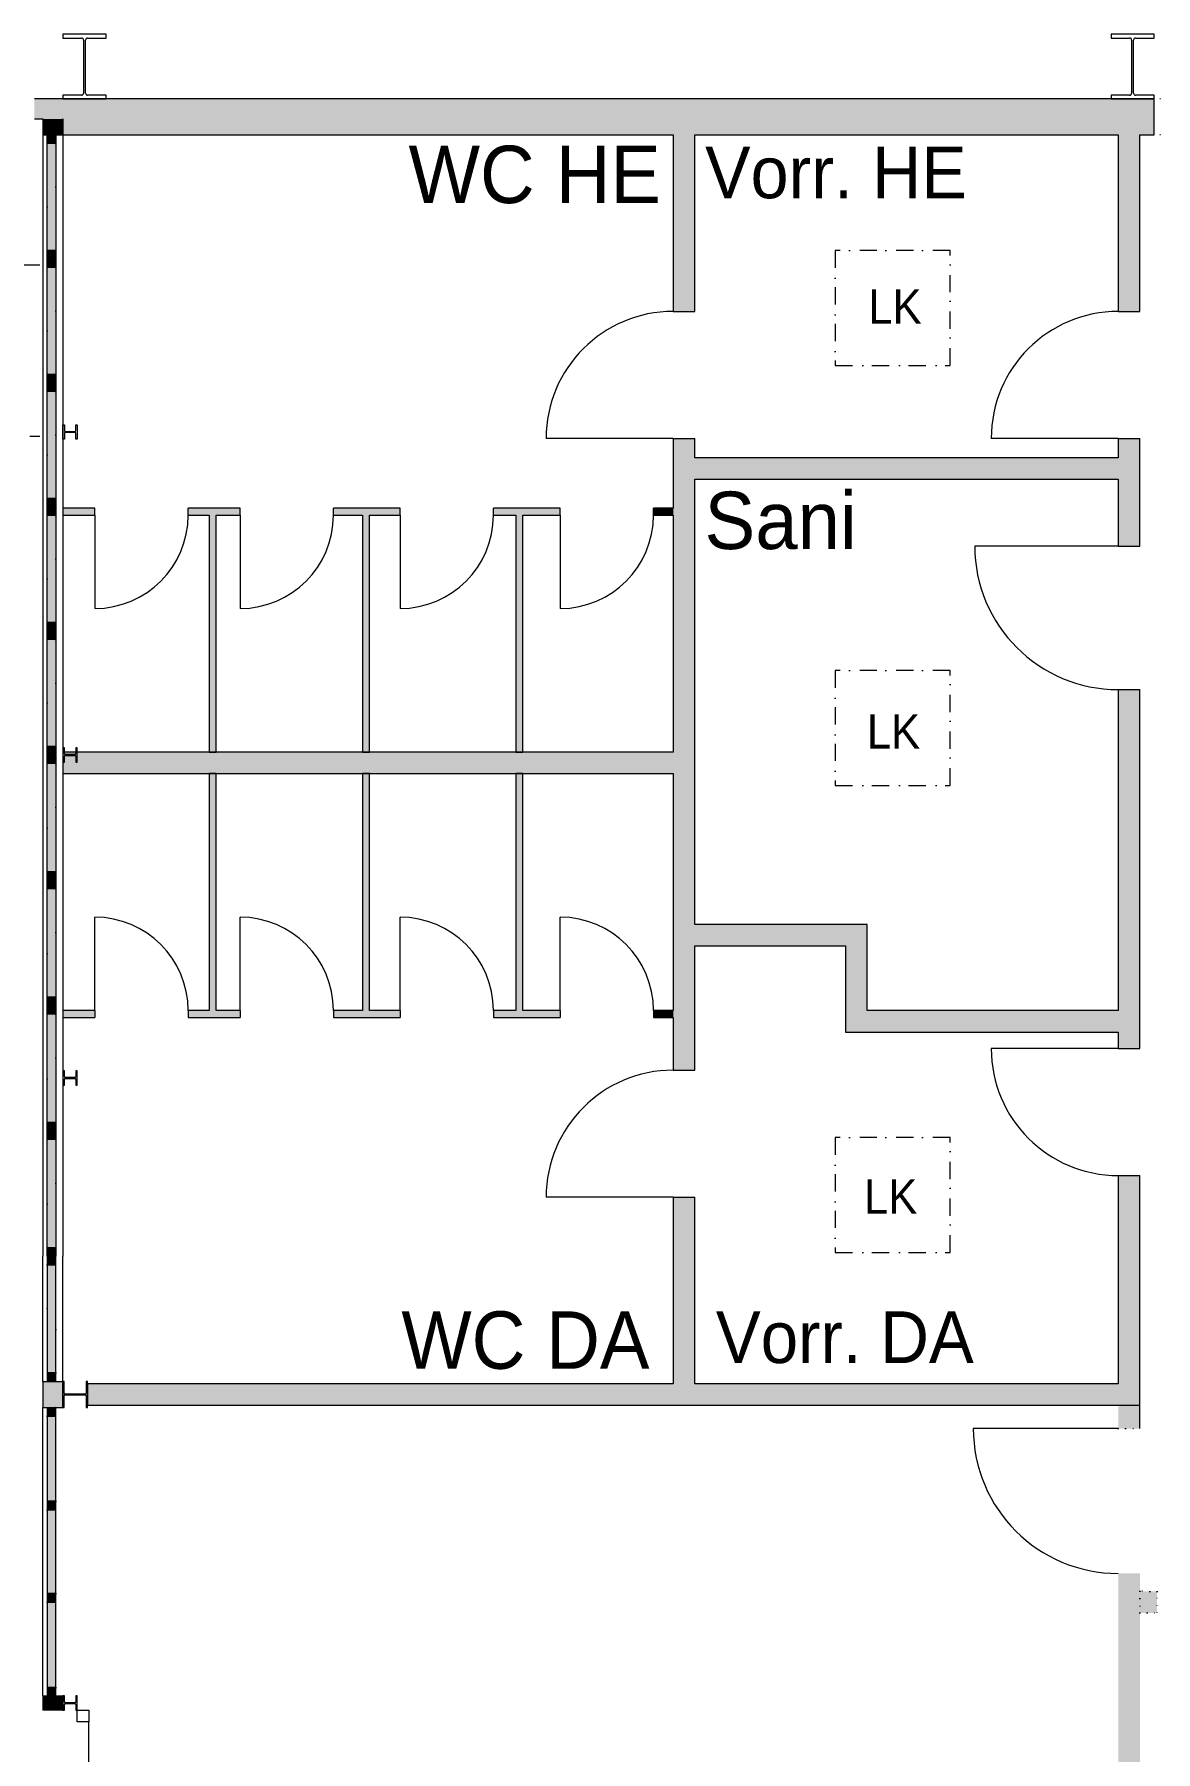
# Model space of a CAD drawing. Header units: inches. Extents: x 57357 to 155319, y 32663 to 109116.
# Drawn here: x 64598 to 72407, y 61645 to 73608 of the extents above; entities that cross this region are included whole.
import ezdxf

# ---------------------------------------------------------------- set-up
doc = ezdxf.new("R2010")
doc.units = ezdxf.units.IN
doc.header["$LTSCALE"] = 300
doc.header["$MEASUREMENT"] = 0
for name, pattern in [('Achse', [0.47, 0.01, -0.16, 0.3]), ('Standardmuster', [0]), ('Strichpunktlinie', [0.85, 0.4, -0.24, 0.01, -0.2]), ('Wipeout_Contour', [1.01, 0.01, -1])]:
    doc.linetypes.add(name, pattern=pattern)
doc.layers.add('Grundebene', color=7, linetype='Continuous')
doc.styles.add('ARIAL', font='arial.ttf', dxfattribs={"height": 0.2})

# ---------------------------------------------------------------- blocks, each defined once
blk = doc.blocks.new('Color_Area-C46')
at = {"layer": 'Grundebene', "true_color": 0xffffff, "transparency": 33554687}
blk.add_hatch(color=7, dxfattribs=at).paths.add_polyline_path([(64687, 62033), (64747, 62033), (64747, 62093), (64687, 62093)], flags=0)
at = {"layer": 'Grundebene', "color": 18, "linetype": 'Wipeout_Contour', "lineweight": 13, "true_color": 0x000000}
for p, q in [((64747, 62093), (64687, 62093)), ((64687, 62093), (64687, 62033)), ((64747, 62033), (64747, 62093)), ((64687, 62033), (64747, 62033))]:
    blk.add_line(p, q, dxfattribs=at)
blk = doc.blocks.new('Color_Area-C4C')
at = {"layer": 'Grundebene', "true_color": 0xffffff, "transparency": 33554687}
blk.add_hatch(color=7, dxfattribs=at).paths.add_polyline_path([(64747, 64043), (64687, 64043), (64687, 63983), (64747, 63983)], flags=0)
at = {"layer": 'Grundebene', "color": 18, "linetype": 'Wipeout_Contour', "lineweight": 13, "true_color": 0x000000}
for p, q in [((64747, 64043), (64687, 64043)), ((64687, 64043), (64687, 63983)), ((64747, 63983), (64747, 64043)), ((64687, 63983), (64747, 63983))]:
    blk.add_line(p, q, dxfattribs=at)
blk = doc.blocks.new('Color_Area-C52')
at = {"layer": 'Grundebene', "true_color": 0xffffff, "transparency": 33554687}
blk.add_hatch(color=7, dxfattribs=at).paths.add_polyline_path([(64687, 62686), (64687, 62093), (64747, 62093), (64747, 62686)], flags=0)
at = {"layer": 'Grundebene', "color": 18, "linetype": 'Wipeout_Contour', "lineweight": 13, "true_color": 0x000000}
for p, q in [((64687, 62686), (64687, 62093)), ((64747, 62686), (64687, 62686)), ((64747, 62093), (64747, 62686)), ((64687, 62093), (64747, 62093))]:
    blk.add_line(p, q, dxfattribs=at)
blk = doc.blocks.new('Color_Area-C58')
at = {"layer": 'Grundebene', "true_color": 0xffffff, "transparency": 33554687}
blk.add_hatch(color=7, dxfattribs=at).paths.add_polyline_path([(64687, 62716), (64687, 62686), (64747, 62686), (64747, 62716)], flags=0)
at = {"layer": 'Grundebene', "color": 18, "linetype": 'Wipeout_Contour', "lineweight": 13, "true_color": 0x000000}
for p, q in [((64687, 62716), (64687, 62686)), ((64747, 62716), (64687, 62716)), ((64687, 62686), (64747, 62686)), ((64747, 62686), (64747, 62716))]:
    blk.add_line(p, q, dxfattribs=at)
blk = doc.blocks.new('Color_Area-C5E')
at = {"layer": 'Grundebene', "true_color": 0xffffff, "transparency": 33554687}
blk.add_hatch(color=7, dxfattribs=at).paths.add_polyline_path([(64687, 63329), (64687, 62746), (64747, 62746), (64747, 63329)], flags=0)
at = {"layer": 'Grundebene', "color": 18, "linetype": 'Wipeout_Contour', "lineweight": 13, "true_color": 0x000000}
for p, q in [((64687, 63329), (64687, 62746)), ((64747, 63329), (64687, 63329)), ((64747, 62746), (64747, 63329)), ((64687, 62746), (64747, 62746))]:
    blk.add_line(p, q, dxfattribs=at)
blk = doc.blocks.new('Color_Area-C64')
at = {"layer": 'Grundebene', "true_color": 0xffffff, "transparency": 33554687}
blk.add_hatch(color=7, dxfattribs=at).paths.add_polyline_path([(64687, 62746), (64687, 62716), (64747, 62716), (64747, 62746)], flags=0)
at = {"layer": 'Grundebene', "color": 18, "linetype": 'Wipeout_Contour', "lineweight": 13, "true_color": 0x000000}
for p, q in [((64687, 62746), (64687, 62716)), ((64747, 62746), (64687, 62746)), ((64687, 62716), (64747, 62716)), ((64747, 62716), (64747, 62746))]:
    blk.add_line(p, q, dxfattribs=at)
blk = doc.blocks.new('Color_Area-C6A')
at = {"layer": 'Grundebene', "true_color": 0xffffff, "transparency": 33554687}
blk.add_hatch(color=7, dxfattribs=at).paths.add_polyline_path([(64687, 63359), (64687, 63329), (64747, 63329), (64747, 63359)], flags=0)
at = {"layer": 'Grundebene', "color": 18, "linetype": 'Wipeout_Contour', "lineweight": 13, "true_color": 0x000000}
for p, q in [((64687, 63359), (64687, 63329)), ((64747, 63359), (64687, 63359)), ((64687, 63329), (64747, 63329)), ((64747, 63329), (64747, 63359))]:
    blk.add_line(p, q, dxfattribs=at)
blk = doc.blocks.new('Color_Area-C70')
at = {"layer": 'Grundebene', "true_color": 0xffffff, "transparency": 33554687}
blk.add_hatch(color=7, dxfattribs=at).paths.add_polyline_path([(64687, 63983), (64687, 63389), (64747, 63389), (64747, 63983)], flags=0)
at = {"layer": 'Grundebene', "color": 18, "linetype": 'Wipeout_Contour', "lineweight": 13, "true_color": 0x000000}
for p, q in [((64687, 63983), (64687, 63389)), ((64747, 63983), (64687, 63983)), ((64747, 63389), (64747, 63983)), ((64687, 63389), (64747, 63389))]:
    blk.add_line(p, q, dxfattribs=at)
blk = doc.blocks.new('Color_Area-C76')
at = {"layer": 'Grundebene', "true_color": 0xffffff, "transparency": 33554687}
blk.add_hatch(color=7, dxfattribs=at).paths.add_polyline_path([(64687, 63389), (64687, 63359), (64747, 63359), (64747, 63389)], flags=0)
at = {"layer": 'Grundebene', "color": 18, "linetype": 'Wipeout_Contour', "lineweight": 13, "true_color": 0x000000}
for p, q in [((64687, 63389), (64687, 63359)), ((64747, 63389), (64687, 63389)), ((64687, 63359), (64747, 63359)), ((64747, 63359), (64747, 63389))]:
    blk.add_line(p, q, dxfattribs=at)
blk = doc.blocks.new('Color_Area-C9C')
at = {"layer": 'Grundebene', "true_color": 0xffffff, "transparency": 33554687}
blk.add_hatch(color=7, dxfattribs=at).paths.add_polyline_path([(64687, 72908), (64747, 72908), (64747, 72848), (64687, 72848)], flags=0)
at = {"layer": 'Grundebene', "color": 18, "linetype": 'Wipeout_Contour', "lineweight": 13, "true_color": 0x000000}
for p, q in [((64687, 72908), (64747, 72908)), ((64687, 72848), (64687, 72908)), ((64747, 72908), (64747, 72848)), ((64747, 72848), (64687, 72848))]:
    blk.add_line(p, q, dxfattribs=at)
blk = doc.blocks.new('Color_Area-CA2')
at = {"layer": 'Grundebene', "true_color": 0xffffff, "transparency": 33554687}
blk.add_hatch(color=7, dxfattribs=at).paths.add_polyline_path([(64747, 72044), (64687, 72044), (64687, 72104), (64747, 72104)], flags=0)
at = {"layer": 'Grundebene', "color": 18, "linetype": 'Wipeout_Contour', "lineweight": 13, "true_color": 0x000000}
for p, q in [((64687, 72044), (64687, 72104)), ((64687, 72104), (64747, 72104)), ((64747, 72044), (64687, 72044)), ((64747, 72104), (64747, 72044))]:
    blk.add_line(p, q, dxfattribs=at)
blk = doc.blocks.new('Color_Area-CA8')
at = {"layer": 'Grundebene', "true_color": 0xffffff, "transparency": 33554687}
blk.add_hatch(color=7, dxfattribs=at).paths.add_polyline_path([(64687, 72104), (64687, 72848), (64747, 72848), (64747, 72104)], flags=0)
at = {"layer": 'Grundebene', "color": 18, "linetype": 'Wipeout_Contour', "lineweight": 13, "true_color": 0x000000}
for p, q in [((64687, 72104), (64687, 72848)), ((64687, 72848), (64747, 72848)), ((64747, 72848), (64747, 72104)), ((64747, 72104), (64687, 72104))]:
    blk.add_line(p, q, dxfattribs=at)
blk = doc.blocks.new('Color_Area-CBA')
at = {"layer": 'Grundebene', "true_color": 0xffffff, "transparency": 33554687}
blk.add_hatch(color=7, dxfattribs=at).paths.add_polyline_path([(64687, 72044), (64747, 72044), (64747, 71984), (64687, 71984)], flags=0)
at = {"layer": 'Grundebene', "color": 18, "linetype": 'Wipeout_Contour', "lineweight": 13, "true_color": 0x000000}
for p, q in [((64687, 72044), (64747, 72044)), ((64687, 71984), (64687, 72044)), ((64747, 72044), (64747, 71984)), ((64747, 71984), (64687, 71984))]:
    blk.add_line(p, q, dxfattribs=at)
blk = doc.blocks.new('Color_Area-CC0')
at = {"layer": 'Grundebene', "true_color": 0xffffff, "transparency": 33554687}
blk.add_hatch(color=7, dxfattribs=at).paths.add_polyline_path([(64747, 71180), (64687, 71180), (64687, 71240), (64747, 71240)], flags=0)
at = {"layer": 'Grundebene', "color": 18, "linetype": 'Wipeout_Contour', "lineweight": 13, "true_color": 0x000000}
for p, q in [((64687, 71180), (64687, 71240)), ((64687, 71240), (64747, 71240)), ((64747, 71180), (64687, 71180)), ((64747, 71240), (64747, 71180))]:
    blk.add_line(p, q, dxfattribs=at)
blk = doc.blocks.new('Color_Area-CC6')
at = {"layer": 'Grundebene', "true_color": 0xffffff, "transparency": 33554687}
blk.add_hatch(color=7, dxfattribs=at).paths.add_polyline_path([(64687, 71240), (64687, 71984), (64747, 71984), (64747, 71240)], flags=0)
at = {"layer": 'Grundebene', "color": 18, "linetype": 'Wipeout_Contour', "lineweight": 13, "true_color": 0x000000}
for p, q in [((64687, 71240), (64687, 71984)), ((64687, 71984), (64747, 71984)), ((64747, 71984), (64747, 71240)), ((64747, 71240), (64687, 71240))]:
    blk.add_line(p, q, dxfattribs=at)
blk = doc.blocks.new('Color_Area-CD8')
at = {"layer": 'Grundebene', "true_color": 0xffffff, "transparency": 33554687}
blk.add_hatch(color=7, dxfattribs=at).paths.add_polyline_path([(64687, 71180), (64747, 71180), (64747, 71120), (64687, 71120)], flags=0)
at = {"layer": 'Grundebene', "color": 18, "linetype": 'Wipeout_Contour', "lineweight": 13, "true_color": 0x000000}
for p, q in [((64687, 71180), (64747, 71180)), ((64687, 71120), (64687, 71180)), ((64747, 71180), (64747, 71120)), ((64747, 71120), (64687, 71120))]:
    blk.add_line(p, q, dxfattribs=at)
blk = doc.blocks.new('Color_Area-CDE')
at = {"layer": 'Grundebene', "true_color": 0xffffff, "transparency": 33554687}
blk.add_hatch(color=7, dxfattribs=at).paths.add_polyline_path([(64747, 70316), (64687, 70316), (64687, 70376), (64747, 70376)], flags=0)
at = {"layer": 'Grundebene', "color": 18, "linetype": 'Wipeout_Contour', "lineweight": 13, "true_color": 0x000000}
for p, q in [((64687, 70316), (64687, 70376)), ((64687, 70376), (64747, 70376)), ((64747, 70376), (64747, 70316)), ((64747, 70316), (64687, 70316))]:
    blk.add_line(p, q, dxfattribs=at)
blk = doc.blocks.new('Color_Area-CE4')
at = {"layer": 'Grundebene', "true_color": 0xffffff, "transparency": 33554687}
blk.add_hatch(color=7, dxfattribs=at).paths.add_polyline_path([(64687, 70376), (64687, 71120), (64747, 71120), (64747, 70376)], flags=0)
at = {"layer": 'Grundebene', "color": 18, "linetype": 'Wipeout_Contour', "lineweight": 13, "true_color": 0x000000}
for p, q in [((64687, 70376), (64687, 71120)), ((64687, 71120), (64747, 71120)), ((64747, 71120), (64747, 70376)), ((64747, 70376), (64687, 70376))]:
    blk.add_line(p, q, dxfattribs=at)
blk = doc.blocks.new('Color_Area-CF6')
at = {"layer": 'Grundebene', "true_color": 0xffffff, "transparency": 33554687}
blk.add_hatch(color=7, dxfattribs=at).paths.add_polyline_path([(64687, 70316), (64747, 70316), (64747, 70256), (64687, 70256)], flags=0)
at = {"layer": 'Grundebene', "color": 18, "linetype": 'Wipeout_Contour', "lineweight": 13, "true_color": 0x000000}
for p, q in [((64687, 70316), (64747, 70316)), ((64687, 70256), (64687, 70316)), ((64747, 70256), (64687, 70256)), ((64747, 70316), (64747, 70256))]:
    blk.add_line(p, q, dxfattribs=at)
blk = doc.blocks.new('Color_Area-CFC')
at = {"layer": 'Grundebene', "true_color": 0xffffff, "transparency": 33554687}
blk.add_hatch(color=7, dxfattribs=at).paths.add_polyline_path([(64747, 69452), (64687, 69452), (64687, 69512), (64747, 69512)], flags=0)
at = {"layer": 'Grundebene', "color": 18, "linetype": 'Wipeout_Contour', "lineweight": 13, "true_color": 0x000000}
for p, q in [((64687, 69452), (64687, 69512)), ((64687, 69512), (64747, 69512)), ((64747, 69512), (64747, 69452)), ((64747, 69452), (64687, 69452))]:
    blk.add_line(p, q, dxfattribs=at)
blk = doc.blocks.new('Color_Area-D02')
at = {"layer": 'Grundebene', "true_color": 0xffffff, "transparency": 33554687}
blk.add_hatch(color=7, dxfattribs=at).paths.add_polyline_path([(64687, 69512), (64687, 70256), (64747, 70256), (64747, 69512)], flags=0)
at = {"layer": 'Grundebene', "color": 18, "linetype": 'Wipeout_Contour', "lineweight": 13, "true_color": 0x000000}
for p, q in [((64687, 69512), (64687, 70256)), ((64687, 70256), (64747, 70256)), ((64747, 70256), (64747, 69512)), ((64747, 69512), (64687, 69512))]:
    blk.add_line(p, q, dxfattribs=at)
blk = doc.blocks.new('Color_Area-D14')
at = {"layer": 'Grundebene', "true_color": 0xffffff, "transparency": 33554687}
blk.add_hatch(color=7, dxfattribs=at).paths.add_polyline_path([(64687, 69452), (64747, 69452), (64747, 69392), (64687, 69392)], flags=0)
at = {"layer": 'Grundebene', "color": 18, "linetype": 'Wipeout_Contour', "lineweight": 13, "true_color": 0x000000}
for p, q in [((64687, 69452), (64747, 69452)), ((64687, 69392), (64687, 69452)), ((64747, 69392), (64687, 69392)), ((64747, 69452), (64747, 69392))]:
    blk.add_line(p, q, dxfattribs=at)
blk = doc.blocks.new('Color_Area-D1A')
at = {"layer": 'Grundebene', "true_color": 0xffffff, "transparency": 33554687}
blk.add_hatch(color=7, dxfattribs=at).paths.add_polyline_path([(64747, 68588), (64687, 68588), (64687, 68648), (64747, 68648)], flags=0)
at = {"layer": 'Grundebene', "color": 18, "linetype": 'Wipeout_Contour', "lineweight": 13, "true_color": 0x000000}
for p, q in [((64687, 68588), (64687, 68648)), ((64687, 68648), (64747, 68648)), ((64747, 68588), (64687, 68588)), ((64747, 68648), (64747, 68588))]:
    blk.add_line(p, q, dxfattribs=at)
blk = doc.blocks.new('Color_Area-D20')
at = {"layer": 'Grundebene', "true_color": 0xffffff, "transparency": 33554687}
blk.add_hatch(color=7, dxfattribs=at).paths.add_polyline_path([(64687, 68648), (64687, 69392), (64747, 69392), (64747, 68648)], flags=0)
at = {"layer": 'Grundebene', "color": 18, "linetype": 'Wipeout_Contour', "lineweight": 13, "true_color": 0x000000}
for p, q in [((64687, 68648), (64687, 69392)), ((64687, 69392), (64747, 69392)), ((64747, 69392), (64747, 68648)), ((64747, 68648), (64687, 68648))]:
    blk.add_line(p, q, dxfattribs=at)
blk = doc.blocks.new('Color_Area-D32')
at = {"layer": 'Grundebene', "true_color": 0xffffff, "transparency": 33554687}
blk.add_hatch(color=7, dxfattribs=at).paths.add_polyline_path([(64687, 68588), (64747, 68588), (64747, 68528), (64687, 68528)], flags=0)
at = {"layer": 'Grundebene', "color": 18, "linetype": 'Wipeout_Contour', "lineweight": 13, "true_color": 0x000000}
for p, q in [((64687, 68588), (64747, 68588)), ((64687, 68528), (64687, 68588)), ((64747, 68588), (64747, 68528)), ((64747, 68528), (64687, 68528))]:
    blk.add_line(p, q, dxfattribs=at)
blk = doc.blocks.new('Color_Area-D38')
at = {"layer": 'Grundebene', "true_color": 0xffffff, "transparency": 33554687}
blk.add_hatch(color=7, dxfattribs=at).paths.add_polyline_path([(64747, 67715), (64687, 67715), (64687, 67775), (64747, 67775)], flags=0)
at = {"layer": 'Grundebene', "color": 18, "linetype": 'Wipeout_Contour', "lineweight": 13, "true_color": 0x000000}
for p, q in [((64687, 67715), (64687, 67775)), ((64687, 67775), (64747, 67775)), ((64747, 67715), (64687, 67715)), ((64747, 67775), (64747, 67715))]:
    blk.add_line(p, q, dxfattribs=at)
blk = doc.blocks.new('Color_Area-D3E')
at = {"layer": 'Grundebene', "true_color": 0xffffff, "transparency": 33554687}
blk.add_hatch(color=7, dxfattribs=at).paths.add_polyline_path([(64687, 67775), (64687, 68528), (64747, 68528), (64747, 67775)], flags=0)
at = {"layer": 'Grundebene', "color": 18, "linetype": 'Wipeout_Contour', "lineweight": 13, "true_color": 0x000000}
for p, q in [((64687, 67775), (64687, 68528)), ((64687, 68528), (64747, 68528)), ((64747, 68528), (64747, 67775)), ((64747, 67775), (64687, 67775))]:
    blk.add_line(p, q, dxfattribs=at)
blk = doc.blocks.new('Color_Area-D50')
at = {"layer": 'Grundebene', "true_color": 0xffffff, "transparency": 33554687}
blk.add_hatch(color=7, dxfattribs=at).paths.add_polyline_path([(64687, 67715), (64747, 67715), (64747, 67655), (64687, 67655)], flags=0)
at = {"layer": 'Grundebene', "color": 18, "linetype": 'Wipeout_Contour', "lineweight": 13, "true_color": 0x000000}
for p, q in [((64687, 67715), (64747, 67715)), ((64687, 67655), (64687, 67715)), ((64747, 67715), (64747, 67655)), ((64747, 67655), (64687, 67655))]:
    blk.add_line(p, q, dxfattribs=at)
blk = doc.blocks.new('Color_Area-D56')
at = {"layer": 'Grundebene', "true_color": 0xffffff, "transparency": 33554687}
blk.add_hatch(color=7, dxfattribs=at).paths.add_polyline_path([(64747, 66842), (64687, 66842), (64687, 66902), (64747, 66902)], flags=0)
at = {"layer": 'Grundebene', "color": 18, "linetype": 'Wipeout_Contour', "lineweight": 13, "true_color": 0x000000}
for p, q in [((64687, 66842), (64687, 66902)), ((64687, 66902), (64747, 66902)), ((64747, 66902), (64747, 66842)), ((64747, 66842), (64687, 66842))]:
    blk.add_line(p, q, dxfattribs=at)
blk = doc.blocks.new('Color_Area-D5C')
at = {"layer": 'Grundebene', "true_color": 0xffffff, "transparency": 33554687}
blk.add_hatch(color=7, dxfattribs=at).paths.add_polyline_path([(64687, 66902), (64687, 67655), (64747, 67655), (64747, 66902)], flags=0)
at = {"layer": 'Grundebene', "color": 18, "linetype": 'Wipeout_Contour', "lineweight": 13, "true_color": 0x000000}
for p, q in [((64687, 66902), (64687, 67655)), ((64687, 67655), (64747, 67655)), ((64747, 67655), (64747, 66902)), ((64747, 66902), (64687, 66902))]:
    blk.add_line(p, q, dxfattribs=at)
blk = doc.blocks.new('Color_Area-D6E')
at = {"layer": 'Grundebene', "true_color": 0xffffff, "transparency": 33554687}
blk.add_hatch(color=7, dxfattribs=at).paths.add_polyline_path([(64687, 66842), (64747, 66842), (64747, 66782), (64687, 66782)], flags=0)
at = {"layer": 'Grundebene', "color": 18, "linetype": 'Wipeout_Contour', "lineweight": 13, "true_color": 0x000000}
for p, q in [((64687, 66842), (64747, 66842)), ((64687, 66782), (64687, 66842)), ((64747, 66782), (64687, 66782)), ((64747, 66842), (64747, 66782))]:
    blk.add_line(p, q, dxfattribs=at)
blk = doc.blocks.new('Color_Area-D74')
at = {"layer": 'Grundebene', "true_color": 0xffffff, "transparency": 33554687}
blk.add_hatch(color=7, dxfattribs=at).paths.add_polyline_path([(64747, 65969), (64687, 65969), (64687, 66029), (64747, 66029)], flags=0)
at = {"layer": 'Grundebene', "color": 18, "linetype": 'Wipeout_Contour', "lineweight": 13, "true_color": 0x000000}
for p, q in [((64687, 65969), (64687, 66029)), ((64687, 66029), (64747, 66029)), ((64747, 65969), (64687, 65969)), ((64747, 66029), (64747, 65969))]:
    blk.add_line(p, q, dxfattribs=at)
blk = doc.blocks.new('Color_Area-D7A')
at = {"layer": 'Grundebene', "true_color": 0xffffff, "transparency": 33554687}
blk.add_hatch(color=7, dxfattribs=at).paths.add_polyline_path([(64687, 66029), (64687, 66782), (64747, 66782), (64747, 66029)], flags=0)
at = {"layer": 'Grundebene', "color": 18, "linetype": 'Wipeout_Contour', "lineweight": 13, "true_color": 0x000000}
for p, q in [((64687, 66029), (64687, 66782)), ((64687, 66782), (64747, 66782)), ((64747, 66782), (64747, 66029)), ((64747, 66029), (64687, 66029))]:
    blk.add_line(p, q, dxfattribs=at)
blk = doc.blocks.new('Color_Area-D8C')
at = {"layer": 'Grundebene', "true_color": 0xffffff, "transparency": 33554687}
blk.add_hatch(color=7, dxfattribs=at).paths.add_polyline_path([(64687, 65969), (64747, 65969), (64747, 65909), (64687, 65909)], flags=0)
at = {"layer": 'Grundebene', "color": 18, "linetype": 'Wipeout_Contour', "lineweight": 13, "true_color": 0x000000}
for p, q in [((64687, 65969), (64747, 65969)), ((64687, 65909), (64687, 65969)), ((64747, 65969), (64747, 65909)), ((64747, 65909), (64687, 65909))]:
    blk.add_line(p, q, dxfattribs=at)
blk = doc.blocks.new('Color_Area-D92')
at = {"layer": 'Grundebene', "true_color": 0xffffff, "transparency": 33554687}
blk.add_hatch(color=7, dxfattribs=at).paths.add_polyline_path([(64747, 65096), (64687, 65096), (64687, 65156), (64747, 65156)], flags=0)
at = {"layer": 'Grundebene', "color": 18, "linetype": 'Wipeout_Contour', "lineweight": 13, "true_color": 0x000000}
for p, q in [((64687, 65096), (64687, 65156)), ((64687, 65156), (64747, 65156)), ((64747, 65096), (64687, 65096)), ((64747, 65156), (64747, 65096))]:
    blk.add_line(p, q, dxfattribs=at)
blk = doc.blocks.new('Color_Area-D98')
at = {"layer": 'Grundebene', "true_color": 0xffffff, "transparency": 33554687}
blk.add_hatch(color=7, dxfattribs=at).paths.add_polyline_path([(64687, 65156), (64687, 65909), (64747, 65909), (64747, 65156)], flags=0)
at = {"layer": 'Grundebene', "color": 18, "linetype": 'Wipeout_Contour', "lineweight": 13, "true_color": 0x000000}
for p, q in [((64687, 65156), (64687, 65909)), ((64687, 65909), (64747, 65909)), ((64747, 65909), (64747, 65156)), ((64747, 65156), (64687, 65156))]:
    blk.add_line(p, q, dxfattribs=at)
blk = doc.blocks.new('Color_Area-DAA')
at = {"layer": 'Grundebene', "true_color": 0xffffff, "transparency": 33554687}
blk.add_hatch(color=7, dxfattribs=at).paths.add_polyline_path([(64687, 64223), (64747, 64223), (64747, 64283), (64687, 64283)], flags=0)
at = {"layer": 'Grundebene', "color": 18, "linetype": 'Wipeout_Contour', "lineweight": 13, "true_color": 0x000000}
for p, q in [((64747, 64283), (64687, 64283)), ((64687, 64283), (64687, 64223)), ((64747, 64223), (64747, 64283)), ((64687, 64223), (64747, 64223))]:
    blk.add_line(p, q, dxfattribs=at)
blk = doc.blocks.new('Color_Area-DB0')
at = {"layer": 'Grundebene', "true_color": 0xffffff, "transparency": 33554687}
blk.add_hatch(color=7, dxfattribs=at).paths.add_polyline_path([(64747, 65096), (64687, 65096), (64687, 65036), (64747, 65036)], flags=0)
at = {"layer": 'Grundebene', "color": 18, "linetype": 'Wipeout_Contour', "lineweight": 13, "true_color": 0x000000}
for p, q in [((64747, 65096), (64687, 65096)), ((64687, 65096), (64687, 65036)), ((64747, 65036), (64747, 65096)), ((64687, 65036), (64747, 65036))]:
    blk.add_line(p, q, dxfattribs=at)
blk = doc.blocks.new('Color_Area-DB6')
at = {"layer": 'Grundebene', "true_color": 0xffffff, "transparency": 33554687}
blk.add_hatch(color=7, dxfattribs=at).paths.add_polyline_path([(64687, 65036), (64687, 64283), (64747, 64283), (64747, 65036)], flags=0)
at = {"layer": 'Grundebene', "color": 18, "linetype": 'Wipeout_Contour', "lineweight": 13, "true_color": 0x000000}
for p, q in [((64687, 65036), (64687, 64283)), ((64747, 65036), (64687, 65036)), ((64747, 64283), (64747, 65036)), ((64687, 64283), (64747, 64283))]:
    blk.add_line(p, q, dxfattribs=at)
blk = doc.blocks.new('door-23EA')
at = {"layer": 'Grundebene', "color": 18, "linetype": 'Standardmuster', "lineweight": 13, "true_color": 0x000000}
blk.add_line((72147, 63896), (71137, 63896), dxfattribs=at)
blk.add_arc((72147, 63896), 1010, 180, 270, dxfattribs=at)
blk = doc.blocks.new('Color_Area-23FF')
at = {"layer": 'Grundebene', "true_color": 0x000000, "transparency": 33554687}
h = blk.add_hatch(color=18, dxfattribs=at)
h.paths.add_polyline_path([(72417, 62761), (72297, 62762), (72297, 62612), (72417, 62611)], flags=0)
h.paths.add_polyline_path([(73427, 62611), (73697, 62612), (73697, 62762), (73427, 62761)], flags=0)
at = {"layer": 'Grundebene', "color": 18, "linetype": 'Achse', "lineweight": 13, "true_color": 0x000000}
for points in [[(72417, 62761), (72297, 62762), (72297, 62612), (72417, 62611), (72417, 62761)], [(73427, 62611), (73697, 62612), (73697, 62762), (73427, 62761), (73427, 62611)]]:
    blk.add_lwpolyline(points, dxfattribs=at)

msp = doc.modelspace()

# ---------------------------------------------------------------- hatches: boundary and pattern name
at = {"layer": 'Grundebene', "true_color": 0x000000, "transparency": 33554687}
for points in [[(64598, 73018), (64797, 73018), (64797, 73158), (64598, 73158)], [(72397, 72908), (64797, 72908), (64797, 73158), (72397, 73158)], [(64797, 73018), (64797, 72908), (64657, 72908), (64657, 73018)], [(69197, 72908), (69197, 71678), (69047, 71678), (69047, 72908)], [(72147, 72908), (72297, 72908), (72297, 71678), (72147, 71678)], [(69197, 70793), (69197, 66392), (69047, 66392), (69047, 70793)], [(72147, 70043), (72147, 70793), (72297, 70793), (72297, 70043)], [(69197, 70658), (72147, 70658), (72147, 70508), (69197, 70508)], [(64797, 70258), (64797, 70308), (65019, 70308), (65019, 70258)], [(65669, 70258), (65669, 70308), (66031, 70308), (66031, 70258)], [(65865, 70258), (65865, 68608), (65815, 68608), (65815, 70258)], [(66681, 70258), (66681, 70308), (67145, 70308), (67145, 70258)], [(66932, 70258), (66932, 68608), (66882, 68608), (66882, 70258)], [(67795, 70258), (67795, 70308), (68260, 70308), (68260, 70258)], [(68000, 70258), (68000, 68608), (67950, 68608), (67950, 70258)], [(69047, 70308), (69047, 70258), (68910, 70258), (68910, 70308)], [(72297, 69043), (72297, 66543), (72147, 66543), (72147, 69043)], [(69047, 68458), (64797, 68458), (64797, 68608), (69047, 68608)], [(65815, 66808), (65815, 68458), (65865, 68458), (65865, 66808)], [(66882, 66808), (66882, 68458), (66932, 68458), (66932, 66808)], [(67950, 66808), (67950, 68458), (68000, 68458), (68000, 66808)], [(69197, 67408), (70397, 67408), (70247, 67258), (69197, 67258)], [(70247, 66658), (70247, 67258), (70397, 67408), (70397, 66808)], [(64797, 66758), (64797, 66808), (65019, 66808), (65019, 66758)], [(65669, 66758), (65669, 66808), (66031, 66808), (66031, 66758)], [(66681, 66758), (66681, 66808), (67145, 66808), (67145, 66758)], [(67795, 66758), (67795, 66808), (68260, 66808), (68260, 66758)], [(69047, 66808), (69047, 66758), (68910, 66758), (68910, 66808)], [(70397, 66808), (72147, 66808), (72147, 66658), (70247, 66658)], [(69047, 65507), (69047, 64208), (69197, 64208), (69197, 65507)], [(64797, 64043), (64797, 64223), (64657, 64223), (64657, 64043)], [(64657, 61933), (64657, 62033), (64797, 62033), (64797, 61933)]]:
    msp.add_hatch(color=18, dxfattribs=at).paths.add_polyline_path(points, flags=0)
h = msp.add_hatch(color=18, dxfattribs=at)
h.paths.add_polyline_path([(72297, 63896), (72297, 65658), (72147, 65658), (72147, 63896)], flags=0)
h.paths.add_polyline_path([(72147, 62886), (72147, 57163), (72297, 57163), (72297, 62886)], flags=0)
h = msp.add_hatch(color=18, dxfattribs=at)
h.paths.add_polyline_path([(72297, 64208), (64968, 64208), (64968, 64058), (72297, 64058)], flags=0)
h.paths.add_polyline_path([(73547, 64058), (79377, 64058), (79617, 64208), (73547, 64208)], flags=0)

# ---------------------------------------------------------------- linework, layer by layer
at = {"layer": 'Grundebene', "color": 18, "linetype": 'Continuous', "lineweight": 13, "true_color": 0x000000}
for p, q in [((65097, 73608), (64797, 73608)), ((64797, 73608), (64797, 73582)), ((64797, 73582), (64926, 73582)), ((64968, 73582), (65097, 73582)), ((65097, 73582), (65097, 73608)), ((72397, 73608), (72097, 73608)), ((72097, 73608), (72097, 73582)), ((72097, 73582), (72226, 73582)), ((72268, 73582), (72397, 73582)), ((72397, 73582), (72397, 73608)), ((64940, 73568), (64940, 73198)), ((64954, 73198), (64954, 73568)), ((72240, 73568), (72240, 73198)), ((72254, 73198), (72254, 73568)), ((64797, 73158), (64598, 73158)), ((64926, 73184), (64797, 73184)), ((64797, 73184), (64797, 73158)), ((72397, 73158), (64797, 73158)), ((64797, 73158), (65097, 73158)), ((65097, 73184), (64968, 73184)), ((65097, 73158), (65097, 73184)), ((72226, 73184), (72097, 73184)), ((72097, 73184), (72097, 73158)), ((72097, 73158), (72397, 73158)), ((72397, 73184), (72268, 73184)), ((72397, 73158), (72397, 73184)), ((72397, 72908), (72397, 73158)), ((64598, 73018), (64657, 73018)), ((64657, 73018), (64657, 72908)), ((64797, 72908), (64797, 73018)), ((64797, 73018), (64797, 72908)), ((64657, 72908), (64687, 72908)), ((64657, 72908), (64657, 72044)), ((64687, 72908), (64747, 72908)), ((64687, 72848), (64687, 72908)), ((64687, 72908), (64747, 72908)), ((64747, 72908), (64797, 72908)), ((64747, 72908), (64747, 72848)), ((64797, 72908), (64797, 72044)), ((64797, 72908), (69047, 72908)), ((69047, 72908), (69047, 71678)), ((69197, 71678), (69197, 72908)), ((69197, 72908), (72147, 72908)), ((72147, 72908), (72147, 71678)), ((72297, 71678), (72297, 72908)), ((72297, 72908), (72397, 72908)), ((64747, 72848), (64687, 72848)), ((64687, 72104), (64687, 72848)), ((64747, 72848), (64747, 72104)), ((64657, 72044), (64657, 71180)), ((64687, 72044), (64687, 72104)), ((64687, 72104), (64747, 72104)), ((64687, 72044), (64747, 72044)), ((64687, 71984), (64687, 72044)), ((64687, 72044), (64747, 72044)), ((64747, 72104), (64747, 72044)), ((64747, 72044), (64747, 71984)), ((64797, 72044), (64797, 71180)), ((62458, 72003), (64636, 72003)), ((64747, 71984), (64687, 71984)), ((64687, 71240), (64687, 71984)), ((64747, 71984), (64747, 71240)), ((69047, 71678), (69097, 71678)), ((69047, 71678), (69097, 71678)), ((69097, 71678), (69197, 71678)), ((72147, 71678), (72197, 71678)), ((72147, 71678), (72197, 71678)), ((72197, 71678), (72297, 71678)), ((64657, 71180), (64657, 70316)), ((64687, 71180), (64687, 71240)), ((64687, 71240), (64747, 71240)), ((64687, 71180), (64747, 71180)), ((64687, 71120), (64687, 71180)), ((64687, 71180), (64747, 71180)), ((64747, 71240), (64747, 71180)), ((64747, 71180), (64747, 71120)), ((64797, 71180), (64797, 70316)), ((64747, 71120), (64687, 71120)), ((64687, 70376), (64687, 71120)), ((64747, 71120), (64747, 70376)), ((64797, 70888), (64807, 70888)), ((64797, 70788), (64797, 70888)), ((64807, 70888), (64807, 70847)), ((64807, 70829), (64807, 70788)), ((64813, 70841), (64881, 70841)), ((64881, 70835), (64813, 70835)), ((64887, 70847), (64887, 70888)), ((64887, 70888), (64897, 70888)), ((64887, 70788), (64887, 70829)), ((64897, 70888), (64897, 70788)), ((64567, 70808), (64636, 70808)), ((64807, 70788), (64797, 70788)), ((64897, 70788), (64887, 70788)), ((69047, 70793), (68162, 70793)), ((69047, 70793), (69097, 70793)), ((69047, 70793), (69047, 70308)), ((69047, 70793), (69097, 70793)), ((69097, 70793), (69197, 70793)), ((69197, 70658), (69197, 70793)), ((72147, 70793), (71262, 70793)), ((72147, 70793), (72197, 70793)), ((72147, 70793), (72147, 70658)), ((72147, 70793), (72197, 70793)), ((72197, 70793), (72297, 70793)), ((72297, 70043), (72297, 70793)), ((72147, 70658), (69197, 70658)), ((69197, 67408), (69197, 70508)), ((69197, 70508), (72147, 70508)), ((72147, 70508), (72147, 70043)), ((64687, 70316), (64687, 70376)), ((64687, 70376), (64747, 70376)), ((64747, 70376), (64747, 70316)), ((64657, 70316), (64657, 69452)), ((64687, 70316), (64747, 70316)), ((64687, 70256), (64687, 70316)), ((64687, 70316), (64747, 70316)), ((64747, 70256), (64687, 70256)), ((64687, 69512), (64687, 70256)), ((64747, 70316), (64747, 70256)), ((64747, 70256), (64747, 69512)), ((64797, 70316), (64797, 69452)), ((65019, 70308), (64797, 70308)), ((64797, 70258), (65019, 70258)), ((65019, 70258), (65019, 70308)), ((65019, 70258), (65019, 70308)), ((65019, 70258), (65019, 69608)), ((65669, 70258), (65669, 70308)), ((66031, 70308), (65669, 70308)), ((65669, 70258), (65669, 70308)), ((65669, 70258), (65815, 70258)), ((65815, 70258), (65815, 68608)), ((65865, 68608), (65865, 70258)), ((65865, 70258), (66031, 70258)), ((66031, 70258), (66031, 70308)), ((66031, 70258), (66031, 70308)), ((66031, 70258), (66031, 69608)), ((66681, 70258), (66681, 70308)), ((67145, 70308), (66681, 70308)), ((66681, 70258), (66681, 70308)), ((66681, 70258), (66882, 70258)), ((66882, 70258), (66882, 68608)), ((66932, 70258), (67145, 70258)), ((66932, 68608), (66932, 70258)), ((67145, 70258), (67145, 70308)), ((67145, 70258), (67145, 70308)), ((67145, 70258), (67145, 69608)), ((67795, 70258), (67795, 70308)), ((68260, 70308), (67795, 70308)), ((67795, 70258), (67795, 70308)), ((67795, 70258), (67950, 70258)), ((67950, 70258), (67950, 68608)), ((68000, 70258), (68260, 70258)), ((68000, 68608), (68000, 70258)), ((68260, 70258), (68260, 70308)), ((68260, 70258), (68260, 70308)), ((68260, 70258), (68260, 69608)), ((68910, 70258), (68910, 70308)), ((69047, 70308), (68910, 70308)), ((68910, 70258), (68910, 70308)), ((68910, 70258), (69047, 70258)), ((69047, 70258), (69047, 68608)), ((72147, 70043), (71147, 70043)), ((72147, 70043), (72197, 70043)), ((72147, 70043), (72197, 70043)), ((72197, 70043), (72297, 70043)), ((64687, 69452), (64687, 69512)), ((64687, 69512), (64747, 69512)), ((64747, 69512), (64747, 69452)), ((64657, 69452), (64657, 68588)), ((64687, 69452), (64747, 69452)), ((64687, 69392), (64687, 69452)), ((64687, 69452), (64747, 69452)), ((64747, 69392), (64687, 69392)), ((64687, 68648), (64687, 69392)), ((64747, 69452), (64747, 69392)), ((64747, 69392), (64747, 68648)), ((64797, 69452), (64797, 68588)), ((72147, 69043), (72197, 69043)), ((72147, 69043), (72147, 66808)), ((72147, 69043), (72197, 69043)), ((72197, 69043), (72297, 69043)), ((72297, 66543), (72297, 69043)), ((64657, 68588), (64657, 67715)), ((64687, 68588), (64687, 68648)), ((64687, 68648), (64747, 68648)), ((64687, 68588), (64747, 68588)), ((64687, 68528), (64687, 68588)), ((64687, 68588), (64747, 68588)), ((64747, 68648), (64747, 68588)), ((64747, 68588), (64747, 68528)), ((64807, 68638), (64797, 68638)), ((64797, 68638), (64797, 68538)), ((69047, 68608), (64797, 68608)), ((64797, 68588), (64797, 67715)), ((64807, 68597), (64807, 68638)), ((64807, 68538), (64807, 68579)), ((64881, 68591), (64813, 68591)), ((64813, 68585), (64881, 68585)), ((64897, 68638), (64887, 68638)), ((64887, 68638), (64887, 68597)), ((64887, 68579), (64887, 68538)), ((64897, 68538), (64897, 68638)), ((65815, 68608), (65865, 68608)), ((66882, 68608), (66932, 68608)), ((67950, 68608), (68000, 68608)), ((64747, 68528), (64687, 68528)), ((64687, 67775), (64687, 68528)), ((64747, 68528), (64747, 67775)), ((64797, 68538), (64807, 68538)), ((64797, 68458), (69047, 68458)), ((64887, 68538), (64897, 68538)), ((65815, 68458), (65815, 66808)), ((65865, 68458), (65815, 68458)), ((65865, 66808), (65865, 68458)), ((66882, 68458), (66882, 66808)), ((66932, 68458), (66882, 68458)), ((66932, 66808), (66932, 68458)), ((67950, 68458), (67950, 66808)), ((68000, 68458), (67950, 68458)), ((68000, 66808), (68000, 68458)), ((69047, 68458), (69047, 66808)), ((64657, 67715), (64657, 66842)), ((64687, 67715), (64687, 67775)), ((64687, 67775), (64747, 67775)), ((64687, 67715), (64747, 67715)), ((64687, 67655), (64687, 67715)), ((64687, 67715), (64747, 67715)), ((64747, 67775), (64747, 67715)), ((64747, 67715), (64747, 67655)), ((64797, 67715), (64797, 66842)), ((64747, 67655), (64687, 67655)), ((64687, 66902), (64687, 67655)), ((64747, 67655), (64747, 66902)), ((65019, 66808), (65019, 67458)), ((66031, 66808), (66031, 67458)), ((67145, 66808), (67145, 67458)), ((68260, 66808), (68260, 67458)), ((70397, 67408), (69197, 67408)), ((70397, 66808), (70397, 67408)), ((69197, 66392), (69197, 67258)), ((69197, 67258), (70247, 67258)), ((70247, 67258), (70247, 66658)), ((64687, 66842), (64687, 66902)), ((64687, 66902), (64747, 66902)), ((64747, 66902), (64747, 66842)), ((64657, 66842), (64657, 65969)), ((64687, 66842), (64747, 66842)), ((64687, 66782), (64687, 66842)), ((64687, 66842), (64747, 66842)), ((64747, 66782), (64687, 66782)), ((64687, 66029), (64687, 66782)), ((64747, 66842), (64747, 66782)), ((64747, 66782), (64747, 66029)), ((64797, 66842), (64797, 65969)), ((65019, 66808), (64797, 66808)), ((64797, 66758), (65019, 66758)), ((65019, 66808), (65019, 66758)), ((65019, 66808), (65019, 66758)), ((65669, 66808), (65669, 66758)), ((65815, 66808), (65669, 66808)), ((65669, 66808), (65669, 66758)), ((65669, 66758), (66031, 66758)), ((66031, 66808), (65865, 66808)), ((66031, 66808), (66031, 66758)), ((66031, 66808), (66031, 66758)), ((66681, 66808), (66681, 66758)), ((66882, 66808), (66681, 66808)), ((66681, 66808), (66681, 66758)), ((66681, 66758), (67145, 66758)), ((67145, 66808), (66932, 66808)), ((67145, 66808), (67145, 66758)), ((67145, 66808), (67145, 66758)), ((67795, 66808), (67795, 66758)), ((67950, 66808), (67795, 66808)), ((67795, 66808), (67795, 66758)), ((67795, 66758), (68260, 66758)), ((68260, 66808), (68000, 66808)), ((68260, 66808), (68260, 66758)), ((68260, 66808), (68260, 66758)), ((68910, 66808), (68910, 66758)), ((69047, 66808), (68910, 66808)), ((68910, 66808), (68910, 66758)), ((68910, 66758), (69047, 66758)), ((69047, 66758), (69047, 66392)), ((72147, 66808), (70397, 66808)), ((70247, 66658), (72147, 66658)), ((72147, 66658), (72147, 66543)), ((72147, 66543), (71262, 66543)), ((72147, 66543), (72197, 66543)), ((72147, 66543), (72197, 66543)), ((72197, 66543), (72297, 66543)), ((64807, 66388), (64797, 66388)), ((64797, 66388), (64797, 66288)), ((64797, 66288), (64807, 66288)), ((64807, 66347), (64807, 66388)), ((64807, 66288), (64807, 66329)), ((64881, 66341), (64813, 66341)), ((64813, 66335), (64881, 66335)), ((64897, 66388), (64887, 66388)), ((64887, 66388), (64887, 66347)), ((64887, 66329), (64887, 66288)), ((64887, 66288), (64897, 66288)), ((64897, 66288), (64897, 66388)), ((69047, 66392), (69097, 66392)), ((69047, 66392), (69097, 66392)), ((69097, 66392), (69197, 66392)), ((64657, 65969), (64657, 65096)), ((64687, 65969), (64687, 66029)), ((64687, 66029), (64747, 66029)), ((64687, 65969), (64747, 65969)), ((64687, 65909), (64687, 65969)), ((64687, 65969), (64747, 65969)), ((64747, 66029), (64747, 65969)), ((64747, 65969), (64747, 65909)), ((64797, 65969), (64797, 65096)), ((64747, 65909), (64687, 65909)), ((64687, 65156), (64687, 65909)), ((64747, 65909), (64747, 65156)), ((72147, 65658), (72197, 65658)), ((72147, 65658), (72147, 64208)), ((72147, 65658), (72197, 65658)), ((72197, 65658), (72297, 65658)), ((72297, 64208), (72297, 65658)), ((69047, 65507), (68162, 65507)), ((69047, 65507), (69097, 65507)), ((69047, 65507), (69047, 64208)), ((69047, 65507), (69097, 65507)), ((69097, 65507), (69197, 65507)), ((69197, 64208), (69197, 65507)), ((64657, 64223), (64657, 65096)), ((64687, 65096), (64687, 65156)), ((64687, 65156), (64747, 65156)), ((64687, 65096), (64747, 65096)), ((64687, 65096), (64687, 65036)), ((64687, 65096), (64747, 65096)), ((64747, 65156), (64747, 65096)), ((64747, 65036), (64747, 65096)), ((64797, 64223), (64797, 65096)), ((64687, 65036), (64747, 65036)), ((64687, 65036), (64687, 64283)), ((64747, 64283), (64747, 65036)), ((64747, 64283), (64687, 64283)), ((64687, 64283), (64687, 64223)), ((64747, 64223), (64747, 64283)), ((64657, 64223), (64687, 64223)), ((64657, 64223), (64657, 64043)), ((64687, 64223), (64747, 64223)), ((64687, 64223), (64747, 64223)), ((64747, 64223), (64797, 64223)), ((64797, 64043), (64797, 64223)), ((64806, 64223), (64797, 64223)), ((64797, 64223), (64797, 64043)), ((64806, 64142), (64806, 64223)), ((64806, 64043), (64806, 64124)), ((64953, 64136), (64812, 64136)), ((64812, 64130), (64953, 64130)), ((64968, 64223), (64959, 64223)), ((64959, 64223), (64959, 64142)), ((64959, 64124), (64959, 64043)), ((64968, 64043), (64968, 64223)), ((69047, 64208), (64968, 64208)), ((64968, 64208), (64968, 64058)), ((72147, 64208), (69197, 64208)), ((72297, 64208), (72297, 64208)), ((72297, 63896), (72297, 64208)), ((64657, 64043), (64687, 64043)), ((64657, 62033), (64657, 64043)), ((64687, 64043), (64747, 64043)), ((64687, 64043), (64687, 63983)), ((64687, 64043), (64747, 64043)), ((64747, 64043), (64797, 64043)), ((64747, 63983), (64747, 64043)), ((64797, 64043), (64806, 64043)), ((64959, 64043), (64968, 64043)), ((64968, 64058), (72297, 64058)), ((64687, 63983), (64747, 63983)), ((64687, 63983), (64687, 63389)), ((64747, 63389), (64747, 63983)), ((64747, 63389), (64687, 63389)), ((64687, 63389), (64687, 63359)), ((64747, 63359), (64687, 63359)), ((64687, 63359), (64687, 63329)), ((64687, 63359), (64747, 63359)), ((64687, 63329), (64687, 62746)), ((64687, 63329), (64747, 63329)), ((64747, 63359), (64747, 63389)), ((64747, 63329), (64747, 63359)), ((64747, 62746), (64747, 63329)), ((64747, 62746), (64687, 62746)), ((64687, 62746), (64687, 62716)), ((64747, 62716), (64687, 62716)), ((64687, 62716), (64687, 62686)), ((64687, 62716), (64747, 62716)), ((64687, 62686), (64687, 62093)), ((64687, 62686), (64747, 62686)), ((64747, 62716), (64747, 62746)), ((64747, 62686), (64747, 62716)), ((64747, 62093), (64747, 62686)), ((64747, 62093), (64687, 62093)), ((64687, 62093), (64687, 62033)), ((64747, 62033), (64747, 62093)), ((64657, 62033), (64687, 62033)), ((64657, 62033), (64657, 61933)), ((64687, 62033), (64747, 62033)), ((64687, 62033), (64747, 62033)), ((64747, 62033), (64797, 62033)), ((64797, 61933), (64797, 62033)), ((64807, 62033), (64797, 62033)), ((64797, 62033), (64797, 61933)), ((64807, 61992), (64807, 62033)), ((64807, 61933), (64807, 61974)), ((64881, 61986), (64813, 61986)), ((64813, 61980), (64881, 61980)), ((64897, 62033), (64887, 62033)), ((64887, 62033), (64887, 61992)), ((64887, 61974), (64887, 61933)), ((64897, 61933), (64897, 62033)), ((64782, 61933), (64657, 61933)), ((64797, 61933), (64782, 61933)), ((64797, 61933), (64782, 61933)), ((64797, 61933), (64807, 61933)), ((64887, 61933), (64897, 61933)), ((64897, 61853), (64897, 61933)), ((64897, 61933), (64977, 61933)), ((64977, 61853), (64897, 61853)), ((64977, 61933), (64977, 61853)), ((64977, 58013), (64977, 61853))]:
    msp.add_line(p, q, dxfattribs=at)
at = {"layer": 'Grundebene', "color": 18, "linetype": 'Strichpunktlinie', "lineweight": 13, "true_color": 0x000000}
for p, q in [((73397, 73158), (72397, 73158)), ((73397, 72908), (72397, 72908)), ((70176, 72101), (70176, 71301)), ((70976, 72101), (70176, 72101)), ((70976, 71301), (70976, 72101)), ((70176, 71301), (70976, 71301)), ((70176, 69176), (70176, 68376)), ((70976, 69176), (70176, 69176)), ((70976, 68376), (70976, 69176)), ((70176, 68376), (70976, 68376)), ((70176, 65923), (70176, 65123)), ((70976, 65923), (70176, 65923)), ((70976, 65123), (70976, 65923)), ((70176, 65123), (70976, 65123))]:
    msp.add_line(p, q, dxfattribs=at)
at = {"layer": 'Grundebene', "color": 18, "linetype": 'Achse', "lineweight": 13, "true_color": 0x000000}
msp.add_line((72147, 63896), (72297, 63896), dxfattribs=at)
at = {"layer": 'Grundebene', "color": 18, "linetype": 'Wipeout_Contour', "lineweight": 13, "true_color": 0x000000}
for points in [[(64747, 72908), (64747, 72848), (64687, 72848), (64687, 72908), (64747, 72908)], [(64687, 72848), (64747, 72848), (64747, 72104), (64687, 72104), (64687, 72848)], [(64687, 72044), (64687, 72104), (64747, 72104), (64747, 72044), (64687, 72044)], [(64747, 72044), (64747, 71984), (64687, 71984), (64687, 72044), (64747, 72044)], [(64687, 71984), (64747, 71984), (64747, 71240), (64687, 71240), (64687, 71984)], [(64687, 71180), (64687, 71240), (64747, 71240), (64747, 71180), (64687, 71180)], [(64747, 71180), (64747, 71120), (64687, 71120), (64687, 71180), (64747, 71180)], [(64687, 71120), (64747, 71120), (64747, 70376), (64687, 70376), (64687, 71120)], [(64687, 70316), (64687, 70376), (64747, 70376), (64747, 70316), (64687, 70316)], [(64747, 70316), (64747, 70256), (64687, 70256), (64687, 70316), (64747, 70316)], [(64687, 70256), (64747, 70256), (64747, 69512), (64687, 69512), (64687, 70256)], [(64687, 69452), (64687, 69512), (64747, 69512), (64747, 69452), (64687, 69452)], [(64747, 69452), (64747, 69392), (64687, 69392), (64687, 69452), (64747, 69452)], [(64687, 69392), (64747, 69392), (64747, 68648), (64687, 68648), (64687, 69392)], [(64687, 68588), (64687, 68648), (64747, 68648), (64747, 68588), (64687, 68588)], [(64747, 68588), (64747, 68528), (64687, 68528), (64687, 68588), (64747, 68588)], [(64687, 68528), (64747, 68528), (64747, 67775), (64687, 67775), (64687, 68528)], [(64687, 67715), (64687, 67775), (64747, 67775), (64747, 67715), (64687, 67715)], [(64747, 67715), (64747, 67655), (64687, 67655), (64687, 67715), (64747, 67715)], [(64687, 67655), (64747, 67655), (64747, 66902), (64687, 66902), (64687, 67655)], [(64687, 66842), (64687, 66902), (64747, 66902), (64747, 66842), (64687, 66842)], [(64747, 66842), (64747, 66782), (64687, 66782), (64687, 66842), (64747, 66842)], [(64687, 66782), (64747, 66782), (64747, 66029), (64687, 66029), (64687, 66782)], [(64687, 65969), (64687, 66029), (64747, 66029), (64747, 65969), (64687, 65969)], [(64747, 65969), (64747, 65909), (64687, 65909), (64687, 65969), (64747, 65969)], [(64687, 65909), (64747, 65909), (64747, 65156), (64687, 65156), (64687, 65909)], [(64687, 65096), (64687, 65156), (64747, 65156), (64747, 65096), (64687, 65096)], [(64687, 65096), (64687, 65036), (64747, 65036), (64747, 65096), (64687, 65096)], [(64687, 64283), (64747, 64283), (64747, 65036), (64687, 65036), (64687, 64283)], [(64747, 64223), (64747, 64283), (64687, 64283), (64687, 64223), (64747, 64223)], [(64687, 64043), (64687, 63983), (64747, 63983), (64747, 64043), (64687, 64043)], [(64687, 63389), (64747, 63389), (64747, 63983), (64687, 63983), (64687, 63389)], [(64687, 63359), (64747, 63359), (64747, 63389), (64687, 63389), (64687, 63359)], [(64687, 63329), (64747, 63329), (64747, 63359), (64687, 63359), (64687, 63329)], [(64687, 62746), (64747, 62746), (64747, 63329), (64687, 63329), (64687, 62746)], [(64687, 62716), (64747, 62716), (64747, 62746), (64687, 62746), (64687, 62716)], [(64687, 62686), (64747, 62686), (64747, 62716), (64687, 62716), (64687, 62686)], [(64687, 62093), (64747, 62093), (64747, 62686), (64687, 62686), (64687, 62093)], [(64747, 62033), (64747, 62093), (64687, 62093), (64687, 62033), (64747, 62033)]]:
    msp.add_lwpolyline(points, dxfattribs=at)
at = {"layer": 'Grundebene', "color": 18, "linetype": 'Continuous', "lineweight": 13, "true_color": 0x000000}
for centre, radius, start, end in [((64926, 73568), 14, 360, 90), ((64968, 73568), 14, 90, 180), ((72226, 73568), 14, 360, 90), ((72268, 73568), 14, 90, 180), ((64926, 73198), 14, 270, 0), ((64968, 73198), 14, 180, 270), ((72226, 73198), 14, 270, 0), ((72268, 73198), 14, 180, 270), ((69047, 70793), 885, 90, 180), ((72147, 70793), 885, 90, 180), ((64813, 70847), 6, 180, 270), ((64813, 70829), 6, 90, 180), ((64881, 70847), 6, 270, 0), ((64881, 70829), 6, 0, 90), ((65019, 70258), 650, 270, 360), ((66031, 70258), 650, 270, 360), ((67145, 70258), 650, 270, 360), ((68260, 70258), 650, 270, 360), ((72147, 70043), 1000, 180, 270), ((64813, 68597), 6, 180, 270), ((64813, 68579), 6, 90, 180), ((64881, 68597), 6, 270, 360), ((64881, 68579), 6, 360, 90), ((65019, 66808), 650, 360, 90), ((66031, 66808), 650, 360, 90), ((67145, 66808), 650, 360, 90), ((68260, 66808), 650, 360, 90), ((72147, 66543), 885, 180, 270), ((64813, 66347), 6, 180, 270), ((64813, 66329), 6, 90, 180), ((64881, 66347), 6, 270, 0), ((64881, 66329), 6, 360, 90), ((69047, 65507), 885, 90, 180), ((64812, 64142), 6, 180, 270), ((64812, 64124), 6, 90, 180), ((64953, 64142), 6, 270, 360), ((64953, 64124), 6, 360, 90), ((64813, 61992), 6, 180, 270), ((64813, 61974), 6, 90, 180), ((64881, 61992), 6, 270, 0), ((64881, 61974), 6, 0, 90)]:
    msp.add_arc(centre, radius, start, end, dxfattribs=at)

# ---------------------------------------------------------------- block references
at = {"layer": 'Grundebene'}
for name in ['Color_Area-C9C', 'Color_Area-CA8', 'Color_Area-CA2', 'Color_Area-CBA', 'Color_Area-CC6', 'Color_Area-CC0', 'Color_Area-CD8', 'Color_Area-CE4', 'Color_Area-CDE', 'Color_Area-CF6', 'Color_Area-D02', 'Color_Area-CFC', 'Color_Area-D14', 'Color_Area-D20', 'Color_Area-D1A', 'Color_Area-D32', 'Color_Area-D3E', 'Color_Area-D38', 'Color_Area-D50', 'Color_Area-D5C', 'Color_Area-D56', 'Color_Area-D6E', 'Color_Area-D7A', 'Color_Area-D74', 'Color_Area-D8C', 'Color_Area-D98', 'Color_Area-D92', 'Color_Area-DB0', 'Color_Area-DB6', 'Color_Area-DAA', 'Color_Area-C4C', 'Color_Area-C70', 'door-23EA', 'Color_Area-C76', 'Color_Area-C6A', 'Color_Area-C5E', 'Color_Area-C64', 'Color_Area-C58', 'Color_Area-C52', 'Color_Area-23FF', 'Color_Area-C46']:
    msp.add_blockref(name, (0, 0), dxfattribs=at)

# ---------------------------------------------------------------- texts
at = {"layer": 'Grundebene', "color": 18, "lineweight": 18, "true_color": 0x000000, "style": 'ARIAL'}
for s, height, width, p in [('WC HE', 400, 0.943565, (67204, 72432)), ('Vorr. HE', 360, 0.945399, (69269, 72466)), ('LK', 240, 0.906123, (70406, 71592)), ('Sani', 400, 0.948565, (69265, 70022)), ('LK', 240, 0.906123, (70396, 68632)), ('LK', 240, 0.906123, (70376, 65392)), ('WC DA', 400, 0.9279, (67154, 64312)), ('Vorr. DA', 360, 0.931787, (69344, 64352))]:
    msp.add_text(s, height=height, dxfattribs=dict(at, width=width)).set_placement(p)

doc.saveas('drawing.dxf')
